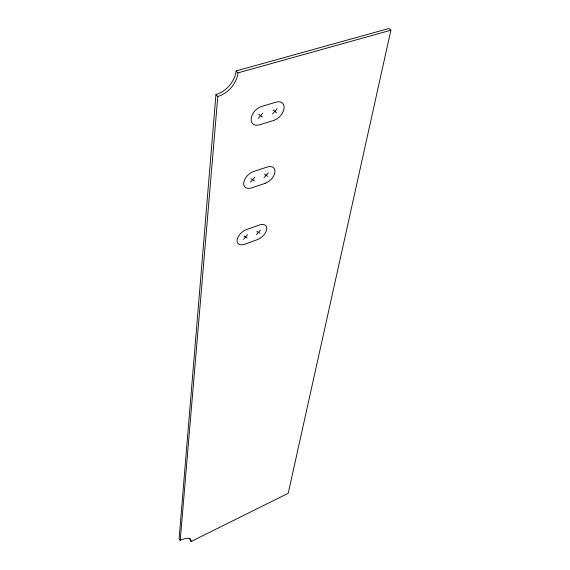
<?xml version="1.0" encoding="UTF-8"?>
<svg xmlns="http://www.w3.org/2000/svg" width="570" height="570" viewBox="0 0 570 570"><rect width="100%" height="100%" fill="white"/><g stroke="black" fill="none" stroke-linecap="round" stroke-linejoin="round"><path stroke-width="0.85" d="M215.93 94.57L179.108 538.657L180.213 540.36A13.438 5.55 -34.3 0 1 191.085 541.5L288.199 493.321L390.892 30.217L388.868 28.5L236.094 70.937A22.258 15.483 -47.5 0 1 215.93 94.57L217.79 96.529L180.213 540.36M258.288 118.318L262.848 113.088M272.567 113.979L277.12 108.777M250.494 182.186L254.79 177.341M264.031 177.662L268.313 172.838M243.533 239.236L247.587 234.726M256.393 234.598L260.44 230.109M217.79 96.529A22.301 15.461 -47.5 0 0 238.004 72.867L390.892 30.217M243.924 236.044L247.188 237.918M256.821 231.406L259.998 233.294M250.928 178.624L254.341 180.897M264.501 174.107L267.822 176.394M258.773 114.321L262.35 117.085M273.101 109.989L276.571 112.76M236.094 70.937L238.004 72.867M191.085 541.5L189.988 539.818A13.424 5.565 -34.3 0 0 189.774 538.251M257.426 239.621L244.658 244.266A9.982 5.907 -41.2 0 1 237.12 239.977A9.982 5.907 -41.2 0 1 246.475 229.596L259.414 224.979A9.932 5.821 -41.7 0 1 266.696 229.318A9.932 5.821 -41.7 0 1 257.426 239.621M265.071 183.355L251.634 187.886A10.588 6.562 -43.5 0 1 243.753 182.664A10.588 6.562 -43.5 0 1 253.657 171.513L267.287 167.024A10.531 6.47 -44 0 1 274.875 172.29A10.531 6.47 -44 0 1 265.071 183.355M273.607 120.47L259.435 124.823A11.293 7.324 -46.5 0 1 251.185 118.482A11.293 7.324 -46.5 0 1 261.716 106.44L276.094 102.144A11.243 7.203 -47 0 1 284.024 108.521A11.243 7.203 -47 0 1 273.607 120.47"/></g></svg>
